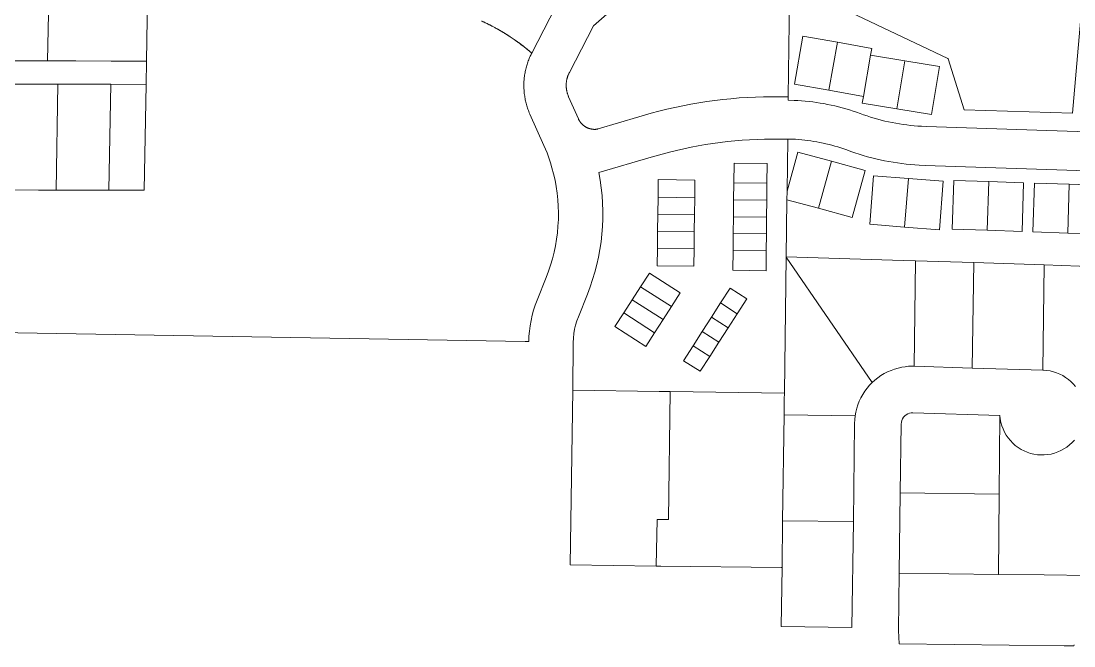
# Model space of a CAD drawing. Header units: feet. Extents: x 865220 to 2774701, y -2240498 to 961524.
# Drawn here: x 2770648 to 2772140, y 951186 to 952071 of the extents above; entities that cross this region are included whole.
import ezdxf

# ---------------------------------------------------------------- set-up
doc = ezdxf.new("R2010")
doc.units = ezdxf.units.FT
doc.header["$LTSCALE"] = 0.015
doc.header["$MEASUREMENT"] = 0
doc.layers.add('Parcels', color=7, linetype='Continuous', lineweight=0)

msp = doc.modelspace()

# ---------------------------------------------------------------- linework, layer by layer
at = {"layer": 'Parcels', "lineweight": 5, "ltscale": 100}
for p, q in [((2770689.5, 952236.9), (2770685.7, 952014.9)), ((2770829.5, 952236.6), (2770825.7, 952014.7)), ((2771735, 951964), (2771738, 952217.6)), ((2771514.7, 952113.5), (2771458.8, 952064.4)), ((2771795.7, 952096.6), (2771961.2, 952018.2)), ((2771371.5, 952026.1), (2771405.5, 952092)), ((2771300.9, 952071.2), (2771300.4, 952071.4)), ((2771301.3, 952071), (2771300.9, 952071.2)), ((2771301.3, 952071), (2771302.1, 952070.7)), ((2771302.1, 952070.7), (2771302.1, 952070.7)), ((2771302.1, 952070.7), (2771302.4, 952070.5)), ((2771302.4, 952070.5), (2771302.9, 952070.3)), ((2771302.9, 952070.3), (2771303.6, 952070)), ((2771303.6, 952070), (2771303.9, 952069.8)), ((2771304.4, 952069.6), (2771303.9, 952069.8)), ((2771303.9, 952069.8), (2771305.1, 952069.3)), ((2771305.1, 952069.3), (2771304.4, 952069.6)), ((2771305.7, 952069), (2771305.1, 952069.3)), ((2771305.1, 952069.3), (2771313.9, 952064.9)), ((2771308.2, 952067.8), (2771305.7, 952069)), ((2771308.8, 952067.5), (2771308.2, 952067.8)), ((2771309.8, 952067), (2771308.8, 952067.5)), ((2771311.3, 952066.2), (2771309.8, 952067)), ((2771312, 952065.9), (2771311.3, 952066.2)), ((2771314.3, 952064.7), (2771312, 952065.9)), ((2771313.9, 952064.9), (2771322.7, 952060.2)), ((2771314.5, 952064.6), (2771314.3, 952064.7)), ((2771315.1, 952064.3), (2771314.5, 952064.6)), ((2771317.4, 952063.1), (2771315.1, 952064.3)), ((2771458.8, 952064.4), (2771424.8, 951998.6)), ((2772149, 952070.7), (2772137.4, 951940.7)), ((2771318.1, 952062.7), (2771317.4, 952063.1)), ((2771319.2, 952062.1), (2771318.1, 952062.7)), ((2771320.4, 952061.4), (2771319.2, 952062.1)), ((2771321.2, 952061), (2771320.4, 952061.4)), ((2771323.4, 952059.7), (2771321.2, 952061)), ((2771322.7, 952060.2), (2771331.3, 952055.2)), ((2771323.8, 952059.5), (2771323.4, 952059.7)), ((2771324.2, 952059.3), (2771323.8, 952059.5)), ((2771326.4, 952058), (2771324.2, 952059.3)), ((2771327.3, 952057.5), (2771326.4, 952058)), ((2771328.4, 952056.9), (2771327.3, 952057.5)), ((2771329.4, 952056.3), (2771328.4, 952056.9)), ((2771330.3, 952055.7), (2771329.4, 952056.3)), ((2771332.4, 952054.5), (2771330.3, 952055.7)), ((2771331.3, 952055.2), (2771339.7, 952049.9)), ((2771333, 952054.1), (2771332.4, 952054.5)), ((2771333.3, 952053.9), (2771333, 952054.1)), ((2771335.3, 952052.7), (2771333.3, 952053.9)), ((2771336.2, 952052.1), (2771335.3, 952052.7)), ((2771337.5, 952051.3), (2771336.2, 952052.1)), ((2771338.2, 952050.8), (2771337.5, 952051.3)), ((2771339.2, 952050.2), (2771338.2, 952050.8)), ((2771341.1, 952048.9), (2771339.2, 952050.2)), ((2771339.7, 952049.9), (2771347.9, 952044.3)), ((2771341.9, 952048.4), (2771341.1, 952048.9)), ((2771743.8, 951982), (2771755.8, 952050)), ((2771755.8, 952050), (2771804.5, 952041.3)), ((2771342.1, 952048.3), (2771341.9, 952048.4)), ((2771344, 952047), (2771342.1, 952048.3)), ((2771345, 952046.4), (2771344, 952047)), ((2771346.3, 952045.5), (2771345, 952046.4)), ((2771346.9, 952045.1), (2771346.3, 952045.5)), ((2771347.8, 952044.4), (2771346.9, 952045.1)), ((2771349.7, 952043.1), (2771347.8, 952044.4)), ((2771347.9, 952044.3), (2771356, 952038.5)), ((2771350.6, 952042.4), (2771349.7, 952043.1)), ((2771350.7, 952042.4), (2771350.6, 952042.4)), ((2771352.5, 952041.1), (2771350.7, 952042.4)), ((2771353.5, 952040.3), (2771352.5, 952041.1)), ((2771354.9, 952039.3), (2771353.5, 952040.3)), ((2771355.3, 952039), (2771354.9, 952039.3)), ((2771356.3, 952038.2), (2771355.3, 952039)), ((2771356, 952038.5), (2771363.8, 952032.4)), ((2771358, 952036.9), (2771356.3, 952038.2)), ((2771359.1, 952036.1), (2771358, 952036.9)), ((2771359.2, 952036.1), (2771359.1, 952036.1)), ((2771360.8, 952034.8), (2771359.2, 952036.1)), ((2771361.9, 952034), (2771360.8, 952034.8)), ((2771363.3, 952032.8), (2771361.9, 952034)), ((2771804.5, 952041.3), (2771792.5, 951973.4)), ((2771792.5, 951973.4), (2771804.5, 952041.3)), ((2771804.5, 952041.3), (2771804.5, 952041.3)), ((2771804.5, 952041.3), (2771853.1, 952032.7)), ((2771363.5, 952032.7), (2771363.3, 952032.8)), ((2771364.6, 952031.8), (2771363.5, 952032.7)), ((2771363.8, 952032.4), (2771371.5, 952026.1)), ((2771366.2, 952030.5), (2771364.6, 952031.8)), ((2771367.3, 952029.6), (2771366.2, 952030.5)), ((2771367.4, 952029.5), (2771367.3, 952029.6)), ((2771368.9, 952028.3), (2771367.4, 952029.5)), ((2771367.8, 952018.2), (2771368.5, 952019.8)), ((2771368.5, 952019.8), (2771369.2, 952021.4)), ((2771370, 952027.4), (2771368.9, 952028.3)), ((2771369.2, 952021.4), (2771370, 952023)), ((2771371.5, 952026.1), (2771370, 952027.4)), ((2771370, 952023), (2771370.7, 952024.5)), ((2771370.7, 952024.5), (2771371.5, 952026.1)), ((2771851.5, 952023.1), (2771841.5, 951964.7)), ((2771841.5, 951964.7), (2771851.5, 952023.1)), ((2771851.5, 952023.1), (2771853.1, 952032.7)), ((2771853.1, 952032.7), (2771851.5, 952023.1)), ((2771900.2, 952015), (2771851.5, 952023.1)), ((2771851.5, 952023.1), (2771851.5, 952023.1)), ((2771851.5, 952023.1), (2771900.2, 952015)), ((2770625.7, 952015), (2770675.7, 952014.9)), ((2770675.7, 952014.9), (2770685.7, 952014.9)), ((2770685.7, 952014.9), (2770725.7, 952014.8)), ((2770725.7, 952014.8), (2770775.7, 952014.7)), ((2770775.7, 952014.7), (2770825.7, 952014.7)), ((2770825.7, 952014.7), (2770825.1, 951981.7)), ((2771363, 952003.2), (2771363.5, 952004.9)), ((2771363.5, 952004.9), (2771363.9, 952006.6)), ((2771363.9, 952006.6), (2771364.4, 952008.3)), ((2771364.4, 952008.3), (2771364.9, 952010)), ((2771364.9, 952010), (2771365.4, 952011.6)), ((2771365.4, 952011.6), (2771366, 952013.3)), ((2771366, 952013.3), (2771366.6, 952014.9)), ((2771366.6, 952014.9), (2771367.2, 952016.5)), ((2771367.2, 952016.5), (2771367.8, 952018.2)), ((2771888.9, 951947), (2771900.2, 952015)), ((2771949.1, 952006.9), (2771900.2, 952015)), ((2771900.2, 952015), (2771900.2, 952015)), ((2771937.7, 951938.8), (2771949.1, 952006.9)), ((2771961.4, 952017.7), (2771961.2, 952018.2)), ((2771984.2, 951945.8), (2771961.4, 952017.7)), ((2771360.6, 951987.7), (2771360.8, 951989.5)), ((2771360.8, 951989.5), (2771361, 951991.2)), ((2771361, 951991.2), (2771361.2, 951992.9)), ((2771361.2, 951992.9), (2771361.4, 951994.7)), ((2771361.4, 951994.7), (2771361.7, 951996.4)), ((2771361.7, 951996.4), (2771362, 951998.1)), ((2771362, 951998.1), (2771362.3, 951999.8)), ((2771362.3, 951999.8), (2771362.7, 952001.5)), ((2771362.7, 952001.5), (2771363, 952003.2)), ((2771421.4, 951989.4), (2771421.3, 951988.8)), ((2771421.6, 951990.1), (2771421.4, 951989.4)), ((2771421.8, 951990.8), (2771421.6, 951990.1)), ((2771422, 951991.5), (2771421.8, 951990.8)), ((2771422.2, 951992.1), (2771422, 951991.5)), ((2771422.4, 951992.8), (2771422.2, 951992.1)), ((2771422.6, 951993.4), (2771422.4, 951992.8)), ((2771422.8, 951994.1), (2771422.6, 951993.4)), ((2771423.1, 951994.8), (2771422.8, 951994.1)), ((2771423.3, 951995.4), (2771423.1, 951994.8)), ((2771423.6, 951996.1), (2771423.3, 951995.4)), ((2771423.9, 951996.7), (2771423.6, 951996.1)), ((2771424.2, 951997.3), (2771423.9, 951996.7)), ((2771424.5, 951998), (2771424.2, 951997.3)), ((2771424.8, 951998.6), (2771424.5, 951998)), ((2770675.2, 951981.9), (2770625.2, 951982)), ((2770700.2, 951981.9), (2770675.2, 951981.9)), ((2770700.2, 951981.9), (2770697.6, 951831.9)), ((2770697.6, 951831.9), (2770700.2, 951981.9)), ((2770725.2, 951981.8), (2770700.2, 951981.9)), ((2770700.2, 951981.9), (2770700.2, 951981.9)), ((2770775.2, 951981.8), (2770725.2, 951981.8)), ((2770725.2, 951981.8), (2770725.2, 951981.8)), ((2770772.6, 951831.8), (2770775.2, 951981.8)), ((2770825.1, 951981.7), (2770775.2, 951981.8)), ((2770822.6, 951831.7), (2770825.1, 951981.7)), ((2770825.1, 951981.7), (2770822.6, 951831.7)), ((2770825.1, 951981.7), (2770825.1, 951981.7)), ((2771360.4, 951984.2), (2771360.5, 951986)), ((2771360.4, 951982.5), (2771360.4, 951984.2)), ((2771360.4, 951980.8), (2771360.4, 951982.5)), ((2771360.4, 951979), (2771360.4, 951980.8)), ((2771360.4, 951977.3), (2771360.4, 951979)), ((2771360.5, 951975.5), (2771360.4, 951977.3)), ((2771360.5, 951986), (2771360.6, 951987.7)), ((2771360.6, 951973.8), (2771360.5, 951975.5)), ((2771420.5, 951983.2), (2771420.4, 951982.5)), ((2771420.4, 951982.5), (2771420.4, 951981.8)), ((2771420.4, 951981.8), (2771420.4, 951981.1)), ((2771420.4, 951981.1), (2771420.4, 951980.4)), ((2771420.4, 951980.4), (2771420.4, 951979.7)), ((2771420.4, 951979.7), (2771420.4, 951979)), ((2771420.4, 951979), (2771420.4, 951978.3)), ((2771420.4, 951978.3), (2771420.4, 951977.6)), ((2771420.4, 951977.6), (2771420.5, 951977)), ((2771420.6, 951984.6), (2771420.5, 951983.9)), ((2771420.5, 951983.9), (2771420.5, 951983.2)), ((2771420.5, 951977), (2771420.6, 951976.3)), ((2771420.7, 951985.3), (2771420.6, 951984.6)), ((2771420.6, 951976.3), (2771420.6, 951975.6)), ((2771420.6, 951975.6), (2771420.7, 951974.9)), ((2771420.8, 951986), (2771420.7, 951985.3)), ((2771420.7, 951974.9), (2771420.8, 951974.2)), ((2771420.9, 951986.7), (2771420.8, 951986)), ((2771420.8, 951974.2), (2771420.9, 951973.5)), ((2771421, 951987.4), (2771420.9, 951986.7)), ((2771421.1, 951988.1), (2771421, 951987.4)), ((2771421.3, 951988.8), (2771421.1, 951988.1)), ((2771792.5, 951973.4), (2771743.8, 951982)), ((2771360.7, 951972), (2771360.6, 951973.8)), ((2771360.9, 951970.3), (2771360.7, 951972)), ((2771361, 951968.6), (2771360.9, 951970.3)), ((2771361.3, 951966.8), (2771361, 951968.6)), ((2771361.5, 951965.1), (2771361.3, 951966.8)), ((2771361.8, 951963.4), (2771361.5, 951965.1)), ((2771362.1, 951961.7), (2771361.8, 951963.4)), ((2771362.4, 951960), (2771362.1, 951961.7)), ((2771362.8, 951958.2), (2771362.4, 951960)), ((2771420.9, 951973.5), (2771421.1, 951972.8)), ((2771421.1, 951972.8), (2771421.2, 951972.1)), ((2771421.2, 951972.1), (2771421.3, 951971.4)), ((2771421.3, 951971.4), (2771421.5, 951970.8)), ((2771421.5, 951970.8), (2771421.7, 951970.1)), ((2771421.7, 951970.1), (2771421.8, 951969.4)), ((2771421.8, 951969.4), (2771422, 951968.7)), ((2771422, 951968.7), (2771422.3, 951968.1)), ((2771422.3, 951968.1), (2771422.5, 951967.4)), ((2771422.5, 951967.4), (2771422.7, 951966.7)), ((2771422.7, 951966.7), (2771422.9, 951966.1)), ((2771422.9, 951966.1), (2771423.2, 951965.4)), ((2771423.2, 951965.4), (2771423.5, 951964.8)), ((2771423.5, 951964.8), (2771423.8, 951964)), ((2771423.8, 951964), (2771437.7, 951932.8)), ((2771630.9, 951958.9), (2771642.4, 951960.3)), ((2771642.4, 951960.3), (2771653.8, 951961.4)), ((2771653.8, 951961.4), (2771665.3, 951962.4)), ((2771665.3, 951962.4), (2771676.8, 951963.2)), ((2771676.8, 951963.2), (2771688.3, 951963.7)), ((2771688.3, 951963.7), (2771699.8, 951964.1)), ((2771699.8, 951964.1), (2771711.3, 951964.2)), ((2771711.3, 951964.2), (2771722.9, 951964.2)), ((2771722.9, 951964.2), (2771735, 951964)), ((2771735, 951964), (2771735, 951959.2)), ((2771792.5, 951973.4), (2771841.5, 951964.7)), ((2771841.5, 951964.7), (2771792.5, 951973.4)), ((2771841.5, 951964.7), (2771839.8, 951955.1)), ((2771839.8, 951955.1), (2771841.5, 951964.7)), ((2771363.2, 951956.5), (2771362.8, 951958.2)), ((2771363.6, 951954.9), (2771363.2, 951956.5)), ((2771364.1, 951953.2), (2771363.6, 951954.9)), ((2771364.6, 951951.5), (2771364.1, 951953.2)), ((2771365.1, 951949.8), (2771364.6, 951951.5)), ((2771365.6, 951948.2), (2771365.1, 951949.8)), ((2771366.2, 951946.5), (2771365.6, 951948.2)), ((2771366.8, 951944.9), (2771366.2, 951946.5)), ((2771367.5, 951943.3), (2771366.8, 951944.9)), ((2771551.8, 951943.8), (2771562.9, 951946.6)), ((2771562.9, 951946.6), (2771574.2, 951949.1)), ((2771574.2, 951949.1), (2771585.5, 951951.5)), ((2771585.5, 951951.5), (2771596.8, 951953.6)), ((2771596.8, 951953.6), (2771608.1, 951955.6)), ((2771608.1, 951955.6), (2771619.5, 951957.4)), ((2771619.5, 951957.4), (2771630.9, 951958.9)), ((2771735, 951959.2), (2771743.1, 951959)), ((2771743.1, 951959), (2771748.5, 951958.8)), ((2771748.5, 951958.8), (2771753.8, 951958.4)), ((2771753.8, 951958.4), (2771759.1, 951958)), ((2771759.1, 951958), (2771764.4, 951957.4)), ((2771764.4, 951957.4), (2771769.6, 951956.8)), ((2771769.6, 951956.8), (2771774.9, 951956.1)), ((2771774.9, 951956.1), (2771780.2, 951955.3)), ((2771780.2, 951955.3), (2771785.4, 951954.4)), ((2771785.4, 951954.4), (2771790.7, 951953.4)), ((2771790.7, 951953.4), (2771795.9, 951952.3)), ((2771795.9, 951952.3), (2771801.1, 951951.1)), ((2771801.1, 951951.1), (2771806.2, 951949.8)), ((2771806.2, 951949.8), (2771811.4, 951948.5)), ((2771811.4, 951948.5), (2771816.5, 951947)), ((2771816.5, 951947), (2771821.6, 951945.5)), ((2771821.6, 951945.5), (2771826.7, 951943.9)), ((2771839.8, 951955.1), (2771888.9, 951947)), ((2771888.9, 951947), (2771839.8, 951955.1)), ((2771888.9, 951947), (2771888.9, 951947)), ((2771937.7, 951938.8), (2771888.9, 951947)), ((2771984.2, 951945.8), (2771984.3, 951945.8)), ((2771984.3, 951945.8), (2772137.4, 951940.7)), ((2771368.1, 951941.6), (2771367.5, 951943.3)), ((2771369, 951939.6), (2771368.1, 951941.6)), ((2771388.8, 951895.1), (2771369, 951939.6)), ((2771437.7, 951932.8), (2771437.8, 951932.4)), ((2771437.8, 951932.4), (2771438, 951932)), ((2771438, 951932), (2771438.2, 951931.6)), ((2771438.2, 951931.6), (2771438.4, 951931.3)), ((2771438.4, 951931.3), (2771438.6, 951930.9)), ((2771438.6, 951930.9), (2771438.9, 951930.5)), ((2771438.9, 951930.5), (2771439.1, 951930.1)), ((2771439.1, 951930.1), (2771439.3, 951929.7)), ((2771439.3, 951929.7), (2771439.5, 951929.4)), ((2771465.7, 951918.5), (2771523.3, 951935.9)), ((2771523.3, 951935.9), (2771540.6, 951940.9)), ((2771540.6, 951940.9), (2771551.8, 951943.8)), ((2771826.7, 951943.9), (2771831.7, 951942.2)), ((2771831.7, 951942.2), (2771836.7, 951940.4)), ((2771836.7, 951940.4), (2771841.6, 951938.6)), ((2771841.6, 951938.6), (2771846.6, 951936.9)), ((2771846.6, 951936.9), (2771851.6, 951935.3)), ((2771851.6, 951935.3), (2771856.6, 951933.8)), ((2771856.6, 951933.8), (2771861.6, 951932.4)), ((2771861.6, 951932.4), (2771866.7, 951931)), ((2771866.7, 951931), (2771871.8, 951929.8)), ((2771871.8, 951929.8), (2771876.9, 951928.6)), ((2771439.5, 951929.4), (2771439.8, 951929)), ((2771439.8, 951929), (2771440, 951928.7)), ((2771440, 951928.7), (2771440.3, 951928.3)), ((2771440.3, 951928.3), (2771440.5, 951928)), ((2771440.5, 951928), (2771440.8, 951927.6)), ((2771440.8, 951927.6), (2771441.1, 951927.3)), ((2771441.1, 951927.3), (2771441.3, 951926.9)), ((2771441.3, 951926.9), (2771441.6, 951926.6)), ((2771441.6, 951926.6), (2771441.9, 951926.3)), ((2771441.9, 951926.3), (2771442.2, 951925.9)), ((2771442.2, 951925.9), (2771442.5, 951925.6)), ((2771442.5, 951925.6), (2771442.8, 951925.3)), ((2771442.8, 951925.3), (2771443.1, 951925)), ((2771443.1, 951925), (2771443.4, 951924.7)), ((2771443.4, 951924.7), (2771443.8, 951924.4)), ((2771443.8, 951924.4), (2771444.1, 951924.1)), ((2771444.1, 951924.1), (2771444.4, 951923.8)), ((2771444.4, 951923.8), (2771444.8, 951923.6)), ((2771444.8, 951923.6), (2771445.1, 951923.3)), ((2771445.1, 951923.3), (2771445.5, 951923)), ((2771445.5, 951923), (2771445.8, 951922.8)), ((2771445.8, 951922.8), (2771446.2, 951922.5)), ((2771446.2, 951922.5), (2771446.5, 951922.3)), ((2771446.5, 951922.3), (2771446.9, 951922)), ((2771446.9, 951922), (2771447.3, 951921.8)), ((2771447.3, 951921.8), (2771447.6, 951921.6)), ((2771447.6, 951921.6), (2771448, 951921.3)), ((2771448, 951921.3), (2771448.4, 951921.1)), ((2771448.4, 951921.1), (2771448.8, 951920.9)), ((2771448.8, 951920.9), (2771449.1, 951920.7)), ((2771449.1, 951920.7), (2771449.5, 951920.5)), ((2771449.5, 951920.5), (2771449.9, 951920.3)), ((2771449.9, 951920.3), (2771450.3, 951920.2)), ((2771450.3, 951920.2), (2771450.7, 951920)), ((2771450.7, 951920), (2771451.1, 951919.8)), ((2771451.1, 951919.8), (2771451.5, 951919.7)), ((2771451.5, 951919.7), (2771451.9, 951919.5)), ((2771451.9, 951919.5), (2771452.4, 951919.4)), ((2771452.4, 951919.4), (2771452.8, 951919.2)), ((2771452.8, 951919.2), (2771453.2, 951919.1)), ((2771453.2, 951919.1), (2771453.6, 951919)), ((2771453.6, 951919), (2771454, 951918.8)), ((2771454, 951918.8), (2771454.4, 951918.7)), ((2771454.4, 951918.7), (2771454.9, 951918.6)), ((2771454.9, 951918.6), (2771455.3, 951918.5)), ((2771455.3, 951918.5), (2771455.7, 951918.5)), ((2771455.7, 951918.5), (2771456.2, 951918.4)), ((2771456.2, 951918.4), (2771456.6, 951918.3)), ((2771456.6, 951918.3), (2771457, 951918.2)), ((2771457, 951918.2), (2771457.4, 951918.2)), ((2771457.4, 951918.2), (2771457.9, 951918.1)), ((2771457.9, 951918.1), (2771458.3, 951918.1)), ((2771458.3, 951918.1), (2771458.8, 951918.1)), ((2771458.8, 951918.1), (2771459.2, 951918)), ((2771459.2, 951918), (2771459.6, 951918)), ((2771459.6, 951918), (2771460.1, 951918)), ((2771460.1, 951918), (2771460.5, 951918)), ((2771460.5, 951918), (2771460.9, 951918)), ((2771460.9, 951918), (2771461.4, 951918)), ((2771461.4, 951918), (2771461.8, 951918)), ((2771461.8, 951918), (2771462.2, 951918.1)), ((2771462.2, 951918.1), (2771462.7, 951918.1)), ((2771462.7, 951918.1), (2771463.1, 951918.1)), ((2771463.1, 951918.1), (2771463.5, 951918.2)), ((2771463.5, 951918.2), (2771464, 951918.2)), ((2771464, 951918.2), (2771464.4, 951918.3)), ((2771464.4, 951918.3), (2771464.8, 951918.4)), ((2771464.8, 951918.4), (2771465.3, 951918.5)), ((2771465.3, 951918.5), (2771465.7, 951918.5)), ((2771876.9, 951928.6), (2771882, 951927.6)), ((2771882, 951927.6), (2771887.2, 951926.6)), ((2771887.2, 951926.6), (2771892.3, 951925.7)), ((2771892.3, 951925.7), (2771897.5, 951924.9)), ((2771897.5, 951924.9), (2771902.7, 951924.2)), ((2771902.7, 951924.2), (2771907.9, 951923.6)), ((2771907.9, 951923.6), (2771913.1, 951923.1)), ((2771913.1, 951923.1), (2771918.3, 951922.6)), ((2771918.3, 951922.6), (2771923.5, 951922.3)), ((2771923.5, 951922.3), (2771930.6, 951922)), ((2771930.6, 951922), (2772784.8, 951893.5)), ((2771648.9, 951900.7), (2771638.5, 951899.4)), ((2771659.4, 951901.7), (2771648.9, 951900.7)), ((2771669.8, 951902.6), (2771659.4, 951901.7)), ((2771680.2, 951903.3), (2771669.8, 951902.6)), ((2771690.7, 951903.8), (2771680.2, 951903.3)), ((2771701.2, 951904.1), (2771690.7, 951903.8)), ((2771711.7, 951904.3), (2771701.2, 951904.1)), ((2771722.1, 951904.2), (2771711.7, 951904.3)), ((2771728.5, 951904.1), (2771722.1, 951904.2)), ((2771734, 951904.1), (2771728.5, 951904.1)), ((2771733.3, 951830.5), (2771734.3, 951904.1)), ((2771734.3, 951904.1), (2771734, 951904.1)), ((2771734.3, 951904.1), (2771734.3, 951904.2)), ((2771734.3, 951904.2), (2771741, 951904.1)), ((2771734.3, 951904.1), (2771734.3, 951904.1)), ((2771741, 951904.1), (2771745.3, 951903.9)), ((2771745.3, 951903.9), (2771749.7, 951903.6)), ((2771749.7, 951903.6), (2771754, 951903.2)), ((2771754, 951903.2), (2771758.4, 951902.8)), ((2771758.4, 951902.8), (2771762.7, 951902.3)), ((2771762.7, 951902.3), (2771767, 951901.7)), ((2771767, 951901.7), (2771771.3, 951901)), ((2771771.3, 951901), (2771775.6, 951900.3)), ((2771775.6, 951900.3), (2771779.9, 951899.4)), ((2771391, 951889.9), (2771388.8, 951895.1)), ((2771393.2, 951884.6), (2771391, 951889.9)), ((2771566.6, 951885.7), (2771556.4, 951883)), ((2771576.7, 951888.2), (2771566.6, 951885.7)), ((2771587, 951890.5), (2771576.7, 951888.2)), ((2771597.2, 951892.6), (2771587, 951890.5)), ((2771607.5, 951894.6), (2771597.2, 951892.6)), ((2771617.8, 951896.4), (2771607.5, 951894.6)), ((2771628.2, 951898), (2771617.8, 951896.4)), ((2771638.5, 951899.4), (2771628.2, 951898)), ((2771748.4, 951885.8), (2771733.3, 951830.5)), ((2771796.1, 951872.8), (2771748.4, 951885.8)), ((2771779.9, 951899.4), (2771784.2, 951898.6)), ((2771784.2, 951898.6), (2771788.4, 951897.6)), ((2771788.4, 951897.6), (2771792.7, 951896.5)), ((2771792.7, 951896.5), (2771796.9, 951895.4)), ((2771796.9, 951895.4), (2771801.1, 951894.2)), ((2771801.1, 951894.2), (2771805.3, 951893)), ((2771805.3, 951893), (2771809.4, 951891.7)), ((2771809.4, 951891.7), (2771813.6, 951890.3)), ((2771813.6, 951890.3), (2771817.7, 951888.8)), ((2771817.7, 951888.8), (2771823.5, 951886.7)), ((2771823.5, 951886.7), (2771829.4, 951884.7)), ((2771823.5, 951886.7), (2771823.5, 951886.7)), ((2771829.4, 951884.7), (2771835.3, 951882.8)), ((2771395.7, 951877.7), (2771393.2, 951884.6)), ((2771398, 951870.7), (2771395.7, 951877.7)), ((2771400.2, 951863.7), (2771398, 951870.7)), ((2771540.7, 951878.5), (2771466.6, 951856.7)), ((2771556.4, 951883), (2771540.7, 951878.5)), ((2771658.1, 951870.3), (2771657.8, 951842.3)), ((2771657.8, 951842.3), (2771658.1, 951870.3)), ((2771705.1, 951869.8), (2771658.1, 951870.3)), ((2771705.1, 951869.8), (2771704.8, 951841.8)), ((2771778, 951806.2), (2771796.1, 951872.8)), ((2771796.1, 951872.8), (2771778, 951806.2)), ((2771796.1, 951872.8), (2771796.1, 951872.8)), ((2771843.9, 951859.7), (2771796.1, 951872.8)), ((2771835.3, 951882.8), (2771841.2, 951881)), ((2771841.2, 951881), (2771847.1, 951879.3)), ((2771847.1, 951879.3), (2771853.1, 951877.8)), ((2771853.1, 951877.8), (2771859.2, 951876.3)), ((2771859.2, 951876.3), (2771865.2, 951874.9)), ((2771865.2, 951874.9), (2771871.3, 951873.6)), ((2771871.3, 951873.6), (2771877.3, 951872.5)), ((2771877.3, 951872.5), (2771883.5, 951871.4)), ((2771883.5, 951871.4), (2771889.6, 951870.5)), ((2771889.6, 951870.5), (2771895.7, 951869.7)), ((2771402.5, 951854.9), (2771400.2, 951863.7)), ((2771404.5, 951846), (2771402.5, 951854.9)), ((2771466.6, 951856.7), (2771468.5, 951846)), ((2771825.7, 951793.2), (2771843.9, 951859.7)), ((2771825.7, 951793.2), (2771843.9, 951859.7)), ((2771895.7, 951869.7), (2771901.9, 951868.9)), ((2771901.9, 951868.9), (2771908, 951868.3)), ((2771908, 951868.3), (2771914.2, 951867.8)), ((2771914.2, 951867.8), (2771920.4, 951867.4)), ((2771920.4, 951867.4), (2771928.8, 951867)), ((2771928.8, 951867), (2772783, 951838.5)), ((2771406.1, 951837), (2771404.5, 951846)), ((2771468.5, 951846), (2771470, 951835.1)), ((2771550.8, 951846.9), (2771550.5, 951821.9)), ((2771550.5, 951821.9), (2771550.8, 951846.9)), ((2771602.8, 951846.2), (2771550.8, 951846.9)), ((2771602.5, 951821.2), (2771602.8, 951846.2)), ((2771602.8, 951846.2), (2771602.5, 951821.2)), ((2771657.8, 951842.3), (2771657.5, 951818.3)), ((2771657.8, 951842.3), (2771704.8, 951841.8)), ((2771704.8, 951841.8), (2771657.8, 951842.3)), ((2771657.8, 951842.3), (2771657.8, 951842.3)), ((2771704.8, 951841.8), (2771704.5, 951817.8)), ((2771704.8, 951841.8), (2771704.8, 951841.8)), ((2771850.5, 951783.5), (2771855.9, 951852.2)), ((2771855.9, 951852.2), (2771905.3, 951848.3)), ((2771855.9, 951852.2), (2771855.9, 951852.2)), ((2771905.3, 951848.3), (2771899.8, 951779.5)), ((2771905.3, 951848.3), (2771905.3, 951848.3)), ((2771905.3, 951848.3), (2771954.6, 951844.4)), ((2771949.1, 951775.6), (2771954.6, 951844.4)), ((2771954.6, 951844.4), (2771954.6, 951844.4)), ((2771967.1, 951776.7), (2771969.4, 951845.6)), ((2772018.9, 951844), (2771969.4, 951845.6)), ((2772016.6, 951775), (2772018.9, 951844)), ((2772018.9, 951844), (2772016.6, 951775)), ((2772018.9, 951844), (2772018.9, 951844)), ((2772018.9, 951844), (2772068.4, 951842.3)), ((2772068.4, 951842.3), (2772066.1, 951773.4)), ((2772068.4, 951842.3), (2772068.4, 951842.3)), ((2772081.3, 951772.9), (2772083.6, 951841.8)), ((2772083.6, 951841.8), (2772133, 951840.2)), ((2772083.6, 951841.8), (2772083.6, 951841.8)), ((2772133, 951840.2), (2772130.8, 951771.2)), ((2772133, 951840.2), (2772133, 951840.2)), ((2772182.5, 951838.5), (2772133, 951840.2)), ((2770672.6, 951832), (2770626.5, 951832.1)), ((2770697.6, 951831.9), (2770672.6, 951832)), ((2770722.6, 951831.9), (2770697.6, 951831.9)), ((2770722.6, 951831.9), (2770772.6, 951831.8)), ((2770804.9, 951831.7), (2770772.6, 951831.8)), ((2770804.9, 951831.7), (2770822.6, 951831.7)), ((2771407.5, 951827.8), (2771406.1, 951837)), ((2771408.4, 951818.4), (2771407.5, 951827.8)), ((2771470, 951835.1), (2771471.2, 951824.2)), ((2771733.3, 951830.5), (2771733.1, 951818.4)), ((2771409.1, 951809.1), (2771408.4, 951818.4)), ((2771471.2, 951824.2), (2771471.9, 951813.3)), ((2771471.9, 951813.3), (2771472.3, 951802.4)), ((2771550.5, 951821.9), (2771550.2, 951797.9)), ((2771550.2, 951797.9), (2771550.5, 951821.9)), ((2771550.5, 951821.9), (2771602.5, 951821.2)), ((2771602.2, 951797.2), (2771602.5, 951821.2)), ((2771602.5, 951821.2), (2771602.5, 951821.2)), ((2771657.3, 951794.3), (2771657.5, 951818.3)), ((2771704.5, 951817.8), (2771657.5, 951818.3)), ((2771704.5, 951817.8), (2771704.3, 951793.8)), ((2771704.5, 951817.8), (2771704.5, 951817.8)), ((2771731.9, 951737.6), (2771733.1, 951818.4)), ((2771733.1, 951818.4), (2771778, 951806.2)), ((2771409.3, 951799.7), (2771409.1, 951809.1)), ((2771409.2, 951790.3), (2771409.3, 951799.7)), ((2771472.3, 951802.4), (2771472.2, 951791.4)), ((2771549.9, 951773.9), (2771550.2, 951797.9)), ((2771602.2, 951797.2), (2771550.2, 951797.9)), ((2771602.2, 951797.2), (2771601.8, 951773.2)), ((2771602.2, 951797.2), (2771602.2, 951797.2)), ((2771778, 951806.2), (2771825.7, 951793.2)), ((2771778, 951806.2), (2771778, 951806.2)), ((2771407.9, 951771.6), (2771408.7, 951781)), ((2771408.7, 951781), (2771409.2, 951790.3)), ((2771471.8, 951780.5), (2771471, 951769.6)), ((2771472.2, 951791.4), (2771471.8, 951780.5)), ((2771657.3, 951794.3), (2771657, 951770.3)), ((2771657, 951770.3), (2771657.3, 951794.3)), ((2771704.3, 951793.8), (2771657.3, 951794.3)), ((2771704.3, 951793.8), (2771704, 951769.8)), ((2771704.3, 951793.8), (2771704.3, 951793.8)), ((2771850.5, 951783.5), (2771899.8, 951779.5)), ((2771406.7, 951762.3), (2771407.9, 951771.6)), ((2771471, 951769.6), (2771469.8, 951758.7)), ((2771549.5, 951749.9), (2771549.9, 951773.9)), ((2771601.8, 951773.2), (2771549.9, 951773.9)), ((2771549.9, 951773.9), (2771601.8, 951773.2)), ((2771601.5, 951749.2), (2771601.8, 951773.2)), ((2771601.8, 951773.2), (2771601.8, 951773.2)), ((2771656.7, 951746.3), (2771657, 951770.3)), ((2771657, 951770.3), (2771704, 951769.8)), ((2771704, 951769.8), (2771657, 951770.3)), ((2771703.7, 951745.8), (2771704, 951769.8)), ((2771704, 951769.8), (2771704, 951769.8)), ((2771899.8, 951779.5), (2771949.1, 951775.6)), ((2772016.6, 951775), (2771967.1, 951776.7)), ((2771967.1, 951776.7), (2771967.1, 951776.7)), ((2772016.6, 951775), (2772066.1, 951773.4)), ((2772066.1, 951773.4), (2772016.6, 951775)), ((2772130.8, 951771.2), (2772081.3, 951772.9)), ((2772180.2, 951769.6), (2772130.8, 951771.2)), ((2771403.2, 951743.9), (2771405.1, 951753.1)), ((2771405.1, 951753.1), (2771406.7, 951762.3)), ((2771469.8, 951758.7), (2771468.2, 951747.8)), ((2771400.9, 951734.8), (2771403.2, 951743.9)), ((2771466.2, 951737.1), (2771463.8, 951726.4)), ((2771468.2, 951747.8), (2771466.2, 951737.1)), ((2771549.5, 951749.9), (2771549.2, 951724.9)), ((2771549.2, 951724.9), (2771549.5, 951749.9)), ((2771549.5, 951749.9), (2771601.5, 951749.2)), ((2771601.2, 951724.2), (2771601.5, 951749.2)), ((2771601.5, 951749.2), (2771601.2, 951724.2)), ((2771601.5, 951749.2), (2771601.5, 951749.2)), ((2771656.4, 951718.4), (2771656.7, 951746.3)), ((2771656.7, 951746.3), (2771703.7, 951745.8)), ((2771703.7, 951745.8), (2771703.4, 951717.8)), ((2771703.7, 951745.8), (2771703.7, 951745.8)), ((2771729.4, 951545.2), (2771731.9, 951737.5)), ((2771731.9, 951737.5), (2771729.4, 951545.2)), ((2771732.1, 951737.6), (2771731.9, 951737.6)), ((2771732.1, 951737.2), (2771731.9, 951737.6)), ((2771731.9, 951737.6), (2771731.9, 951737.5)), ((2771732.1, 951737.6), (2771731.9, 951737.6)), ((2771731.9, 951737.6), (2771732.1, 951737.2)), ((2771897.7, 951732.4), (2771732.1, 951737.6)), ((2771853.9, 951559.4), (2771732.1, 951737.2)), ((2771395.3, 951717), (2771398.3, 951725.8)), ((2771398.3, 951725.8), (2771400.9, 951734.8)), ((2771463.8, 951726.4), (2771461, 951715.8)), ((2771549.2, 951724.9), (2771601.2, 951724.2)), ((2771915.3, 951731.8), (2771897.7, 951732.4)), ((2771915.3, 951731.8), (2771913.4, 951582.6)), ((2771913.4, 951582.6), (2771915.3, 951731.8)), ((2771997.7, 951729.2), (2771915.3, 951731.8)), ((2771915.3, 951731.8), (2771915.3, 951731.8)), ((2771997.7, 951729.2), (2771995.7, 951580)), ((2772097.6, 951726.1), (2771997.7, 951729.2)), ((2771997.7, 951729.2), (2771997.7, 951729.2)), ((2772097.6, 951726.1), (2772095.7, 951576.8)), ((2772416.8, 951714.8), (2772097.6, 951726.1)), ((2772097.6, 951726.1), (2772097.6, 951726.1)), ((2771379.1, 951676.2), (2771392, 951708.2)), ((2771392, 951708.2), (2771395.3, 951717)), ((2771461, 951715.8), (2771457.8, 951705.3)), ((2771525.7, 951695.1), (2771538.2, 951714.4)), ((2771581.9, 951686.3), (2771538.2, 951714.4)), ((2771703.4, 951717.8), (2771656.4, 951718.4)), ((2771454.3, 951694.9), (2771450.4, 951684.7)), ((2771457.8, 951705.3), (2771454.3, 951694.9)), ((2771525.7, 951695.1), (2771513.8, 951676.6)), ((2771513.8, 951676.6), (2771525.7, 951695.1)), ((2771569.4, 951666.9), (2771525.7, 951695.1)), ((2771525.7, 951695.1), (2771525.7, 951695.1)), ((2771652.6, 951693.1), (2771639.1, 951672.1)), ((2771676.2, 951678), (2771652.6, 951693.1)), ((2771376.5, 951669.2), (2771379.1, 951676.2)), ((2771450.4, 951684.7), (2771437.6, 951652.7)), ((2771513.8, 951676.6), (2771501.9, 951658.1)), ((2771513.8, 951676.6), (2771557.5, 951648.5)), ((2771569.4, 951666.9), (2771581.9, 951686.3)), ((2771676.2, 951678), (2771662.7, 951656.9)), ((2771372.1, 951654.7), (2771374.1, 951662)), ((2771374.1, 951662), (2771376.5, 951669.2)), ((2771557.5, 951648.5), (2771569.4, 951666.9)), ((2771569.4, 951666.9), (2771557.5, 951648.5)), ((2771569.4, 951666.9), (2771569.4, 951666.9)), ((2771639.1, 951672.1), (2771626.1, 951651.9)), ((2771662.7, 951656.9), (2771639.1, 951672.1)), ((2771639.1, 951672.1), (2771639.1, 951672.1)), ((2771369.2, 951639.9), (2771370.5, 951647.3)), ((2771370.5, 951647.3), (2771372.1, 951654.7)), ((2771435.4, 951646.9), (2771433.6, 951640.9)), ((2771437.6, 951652.7), (2771435.4, 951646.9)), ((2771501.9, 951658.1), (2771489.4, 951638.8)), ((2771545.6, 951630), (2771501.9, 951658.1)), ((2771557.5, 951648.5), (2771545.6, 951630)), ((2771557.5, 951648.5), (2771557.5, 951648.5)), ((2771613.2, 951631.7), (2771626.1, 951651.9)), ((2771649.7, 951636.7), (2771626.1, 951651.9)), ((2771649.7, 951636.7), (2771662.7, 951656.9)), ((2771662.7, 951656.9), (2771662.7, 951656.9)), ((2771367.6, 951624.9), (2771368.2, 951632.4)), ((2771368.2, 951632.4), (2771369.2, 951639.9)), ((2771432.2, 951634.8), (2771431.2, 951628.7)), ((2771433.6, 951640.9), (2771432.2, 951634.8)), ((2771533.1, 951610.6), (2771489.4, 951638.8)), ((2771613.2, 951631.7), (2771600.2, 951611.5)), ((2771613.2, 951631.7), (2771636.7, 951616.5)), ((2771636.7, 951616.5), (2771649.7, 951636.7)), ((2771649.7, 951636.7), (2771649.7, 951636.7)), ((2770570.1, 951630.9), (2771362.1, 951617.4)), ((2771362.1, 951617.4), (2771367.3, 951617.4)), ((2771367.3, 951617.4), (2771367.6, 951624.9)), ((2771430.3, 951616.3), (2771429.7, 951548.4)), ((2771430.6, 951622.5), (2771430.3, 951616.3)), ((2771431.2, 951628.7), (2771430.6, 951622.5)), ((2771545.6, 951630), (2771533.1, 951610.6)), ((2771545.6, 951630), (2771545.6, 951630)), ((2771623.8, 951596.3), (2771636.7, 951616.5)), ((2771636.7, 951616.5), (2771636.7, 951616.5)), ((2771600.2, 951611.5), (2771586.7, 951590.4)), ((2771623.8, 951596.3), (2771600.2, 951611.5)), ((2771610.3, 951575.3), (2771586.7, 951590.4)), ((2771623.8, 951596.3), (2771610.3, 951575.3)), ((2771623.8, 951596.3), (2771623.8, 951596.3)), ((2771866.3, 951569.4), (2771870.9, 951572.1)), ((2771870.9, 951572.1), (2771875.6, 951574.6)), ((2771875.6, 951574.6), (2771880.5, 951576.7)), ((2771880.5, 951576.7), (2771885.5, 951578.5)), ((2771885.5, 951578.5), (2771890.6, 951580)), ((2771890.6, 951580), (2771895.8, 951581.2)), ((2771895.8, 951581.2), (2771900.5, 951581.9)), ((2771900.5, 951581.9), (2771905.2, 951582.4)), ((2771905.2, 951582.4), (2771910, 951582.6)), ((2771910, 951582.6), (2771910.1, 951582.6)), ((2771910.1, 951582.6), (2771910.1, 951582.6)), ((2771910.1, 951582.6), (2771910.2, 951582.6)), ((2771910.2, 951582.6), (2771910.3, 951582.6)), ((2771910.3, 951582.6), (2771910.4, 951582.6)), ((2771910.4, 951582.6), (2771910.4, 951582.6)), ((2771910.4, 951582.6), (2771910.5, 951582.6)), ((2771910.5, 951582.6), (2771910.5, 951582.6)), ((2771910.5, 951582.6), (2771910.6, 951582.6)), ((2771910.6, 951582.6), (2771910.6, 951582.6)), ((2771910.6, 951582.6), (2771910.7, 951582.6)), ((2771910.7, 951582.6), (2771910.7, 951582.6)), ((2771910.7, 951582.6), (2771910.8, 951582.6)), ((2771910.8, 951582.6), (2771910.8, 951582.6)), ((2771910.8, 951582.6), (2771910.9, 951582.6)), ((2771910.9, 951582.6), (2771910.9, 951582.6)), ((2771910.9, 951582.6), (2771910.9, 951582.6)), ((2771910.9, 951582.6), (2771911, 951582.6)), ((2771911, 951582.6), (2771911, 951582.6)), ((2771911, 951582.6), (2771911.1, 951582.6)), ((2771911.1, 951582.6), (2771911.1, 951582.6)), ((2771911.1, 951582.6), (2771911.1, 951582.6)), ((2771911.1, 951582.6), (2771911.2, 951582.6)), ((2771911.2, 951582.6), (2771911.2, 951582.6)), ((2771911.2, 951582.6), (2771911.2, 951582.6)), ((2771911.2, 951582.6), (2771911.3, 951582.6)), ((2771911.3, 951582.6), (2771911.3, 951582.6)), ((2771911.3, 951582.6), (2771911.3, 951582.6)), ((2771911.3, 951582.6), (2771911.4, 951582.6)), ((2771911.4, 951582.6), (2771911.4, 951582.6)), ((2771911.4, 951582.6), (2771911.5, 951582.6)), ((2771911.5, 951582.6), (2771911.5, 951582.6)), ((2771911.5, 951582.6), (2771911.6, 951582.6)), ((2771911.6, 951582.6), (2771911.6, 951582.6)), ((2771911.6, 951582.6), (2771911.6, 951582.6)), ((2771911.6, 951582.6), (2771911.7, 951582.6)), ((2771911.7, 951582.6), (2771911.7, 951582.6)), ((2771911.7, 951582.6), (2771911.8, 951582.6)), ((2771911.8, 951582.6), (2771913.4, 951582.6)), ((2771913.4, 951582.6), (2771913.6, 951582.6)), ((2771913.6, 951582.6), (2771995.7, 951580)), ((2771995.7, 951580), (2772095.7, 951576.8)), ((2772095.7, 951576.8), (2772096.5, 951576.8)), ((2772096.5, 951576.8), (2772101.2, 951576.5)), ((2772101.2, 951576.5), (2772106, 951575.8)), ((2772106, 951575.8), (2772110.6, 951574.7)), ((2772110.6, 951574.7), (2772115.1, 951573.2)), ((2772115.1, 951573.2), (2772119.6, 951571.4)), ((2771850.1, 951555.6), (2771853.9, 951559.4)), ((2771853.9, 951559.4), (2771857.8, 951563)), ((2771853.9, 951559.4), (2771853.9, 951559.4)), ((2771857.8, 951563), (2771862, 951566.3)), ((2771862, 951566.3), (2771866.3, 951569.4)), ((2772119.6, 951571.4), (2772123.8, 951569.2)), ((2772123.8, 951569.2), (2772127.9, 951566.7)), ((2772127.9, 951566.7), (2772131.8, 951563.9)), ((2772131.8, 951563.9), (2772135.4, 951560.8)), ((2772135.4, 951560.8), (2772138.7, 951557.5)), ((2772138.7, 951557.5), (2772141.8, 951553.8)), ((2771429.7, 951548.4), (2771425.8, 951301.5)), ((2771429.7, 951548.4), (2771552.2, 951546.8)), ((2771552.2, 951546.8), (2771567.7, 951546.6)), ((2771567.7, 951546.6), (2771565.1, 951365.3)), ((2771567.7, 951546.6), (2771729.4, 951544.6)), ((2771567.7, 951546.6), (2771567.7, 951546.6)), ((2771729.3, 951535.7), (2771729.4, 951544.6)), ((2771729.4, 951544.6), (2771729.4, 951545.2)), ((2771729.4, 951545.2), (2771729.4, 951544.6)), ((2771729.4, 951544.6), (2771729.4, 951544.6)), ((2771837.9, 951537.9), (2771840.5, 951542.6)), ((2771840.5, 951542.6), (2771843.5, 951547.1)), ((2771843.5, 951547.1), (2771846.7, 951551.5)), ((2771846.7, 951551.5), (2771850.1, 951555.6)), ((2771729, 951513.7), (2771729.3, 951535.7)), ((2771832, 951522.9), (2771833.7, 951528)), ((2771833.7, 951528), (2771835.6, 951533)), ((2771835.6, 951533), (2771837.9, 951537.9)), ((2771727, 951363.7), (2771729, 951513.7)), ((2771829.8, 951512.4), (2771729, 951513.7)), ((2771829.2, 951507), (2771829.8, 951512.4)), ((2771829.8, 951512.4), (2771830.7, 951517.7)), ((2771829.8, 951512.4), (2771829.8, 951512.4)), ((2771830.7, 951517.7), (2771832, 951522.9)), ((2771899.9, 951512.1), (2771898.2, 951510.2)), ((2771901.9, 951513.7), (2771899.9, 951512.1)), ((2771904.1, 951515), (2771901.9, 951513.7)), ((2771906.5, 951515.9), (2771904.1, 951515)), ((2771909, 951516.5), (2771906.5, 951515.9)), ((2771911.5, 951516.6), (2771909, 951516.5)), ((2772034.7, 951512.7), (2771911.5, 951516.6)), ((2772034.7, 951512.7), (2772033.7, 951401.5)), ((2772035.3, 951507.8), (2772034.7, 951512.7)), ((2772034.7, 951512.7), (2772034.7, 951512.7)), ((2771827.2, 951362.4), (2771828.9, 951501.6)), ((2771828.9, 951501.6), (2771829.2, 951507)), ((2771894.9, 951500.7), (2771893.7, 951403.3)), ((2771895.2, 951503.3), (2771894.9, 951500.7)), ((2771895.8, 951505.7), (2771895.2, 951503.3)), ((2771896.8, 951508.1), (2771895.8, 951505.7)), ((2771898.2, 951510.2), (2771896.8, 951508.1)), ((2772036.2, 951503), (2772035.3, 951507.8)), ((2772037.5, 951498.3), (2772036.2, 951503)), ((2772039.2, 951493.7), (2772037.5, 951498.3)), ((2772041.3, 951489.3), (2772039.2, 951493.7)), ((2772043.7, 951485), (2772041.3, 951489.3)), ((2772046.5, 951481), (2772043.7, 951485)), ((2772049.6, 951477.2), (2772046.5, 951481)), ((2772053, 951473.6), (2772049.6, 951477.2)), ((2772056.6, 951470.4), (2772053, 951473.6)), ((2772060.6, 951467.4), (2772056.6, 951470.4)), ((2772064.7, 951464.8), (2772060.6, 951467.4)), ((2772129.5, 951468.1), (2772125.4, 951465.4)), ((2772133.4, 951471.1), (2772129.5, 951468.1)), ((2772137, 951474.4), (2772133.4, 951471.1)), ((2772140.3, 951478), (2772137, 951474.4)), ((2772069, 951462.6), (2772064.7, 951464.8)), ((2772073.6, 951460.7), (2772069, 951462.6)), ((2772078.2, 951459.1), (2772073.6, 951460.7)), ((2772083, 951458), (2772078.2, 951459.1)), ((2772087.8, 951457.2), (2772083, 951458)), ((2772092.7, 951456.9), (2772087.8, 951457.2)), ((2772097.6, 951456.9), (2772092.7, 951456.9)), ((2772102.5, 951457.4), (2772097.6, 951456.9)), ((2772107.3, 951458.2), (2772102.5, 951457.4)), ((2772112, 951459.4), (2772107.3, 951458.2)), ((2772116.7, 951461.1), (2772112, 951459.4)), ((2772121.1, 951463.1), (2772116.7, 951461.1)), ((2772125.4, 951465.4), (2772121.1, 951463.1)), ((2771893.7, 951403.3), (2771892.2, 951289.6)), ((2771893.7, 951403.3), (2772033.7, 951401.5)), ((2772032.6, 951287.8), (2772033.7, 951401.5)), ((2772033.7, 951401.5), (2772033.7, 951401.5)), ((2771547.8, 951299.9), (2771549.1, 951365.5)), ((2771549.1, 951365.5), (2771565.1, 951365.3)), ((2771727, 951363.7), (2771726.2, 951298.2)), ((2771727, 951363.7), (2771827.2, 951362.4)), ((2771825.2, 951212.5), (2771827.2, 951362.4)), ((2771827.2, 951362.4), (2771827.2, 951362.4)), ((2771425.8, 951301.5), (2771547.8, 951299.6)), ((2771547.8, 951299.9), (2771547.8, 951299.6)), ((2771547.8, 951299.6), (2771554.3, 951299.5)), ((2771554.3, 951299.5), (2771724.7, 951297.7)), ((2771724.7, 951297.7), (2771726.2, 951297.7)), ((2771726.2, 951297.7), (2771725.1, 951213.8)), ((2771726.2, 951297.7), (2771726.2, 951298.2)), ((2771892.2, 951289.6), (2771891.2, 951208.1)), ((2771892.2, 951289.6), (2772032.6, 951287.8)), ((2772032.6, 951287.8), (2772032.6, 951287.8)), ((2772032.6, 951287.8), (2772097.5, 951286.9)), ((2772097.5, 951286.9), (2772161.1, 951286.1)), ((2771725.1, 951213.8), (2771825.2, 951212.5)), ((2771891.2, 951208.1), (2771891.9, 951189.6)), ((2771891.9, 951189.6), (2772125.9, 951186.6)), ((2772125.9, 951186.6), (2772139.3, 951186.4)), ((2772139.3, 951186.4), (2772140, 951187.8))]:
    msp.add_line(p, q, dxfattribs=at)

doc.saveas('drawing.dxf')
